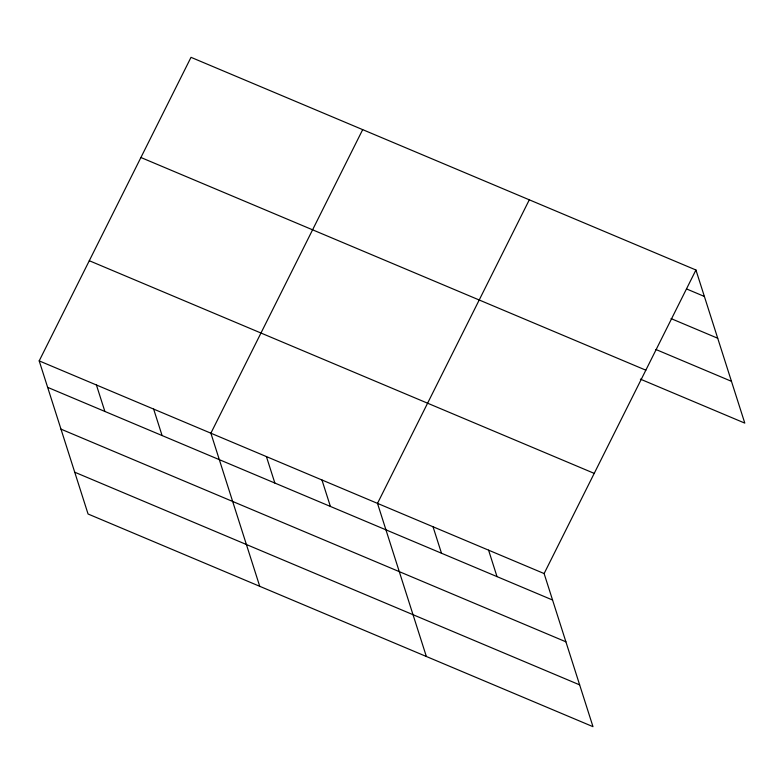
<?xml version="1.0" encoding="UTF-8"?>
<svg xmlns="http://www.w3.org/2000/svg" width="784" height="784" viewBox="0 0 784 784"><rect width="100%" height="100%" fill="white"/><g stroke="black" fill="none" stroke-linecap="round" stroke-linejoin="round"><path stroke-width="1.18" d="M695.937 270L544.116 573.555L592.988 726.67L88.063 514L39.2 360.885L191.012 57.33L695.937 270L744.8 423.115L640.381 379.133M362.688 129.634L210.876 433.199L259.739 586.314M529.308 199.812L377.496 503.377L426.359 656.492M686.608 288.963L704.375 296.45M671.065 318.598L717.713 338.247M655.924 349.497L731.462 381.318M140.914 157.506L645.84 370.175M89.298 260.719L594.213 473.379M39.2 360.885L544.116 573.555M47.648 387.345L552.563 600.015M60.985 429.142L565.901 641.812M74.725 472.203L579.641 684.873M488.579 550.162L497.017 576.622M433.033 526.77L441.48 553.22M321.95 479.984L330.397 506.435M266.413 456.592L274.861 483.042M153.644 409.091L162.092 435.551M96.422 384.993L104.87 411.443"/></g></svg>
